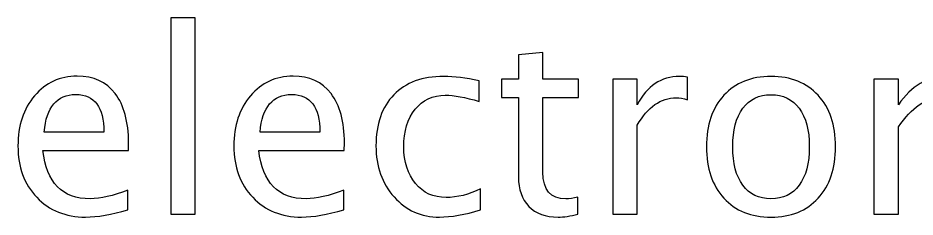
# Model space of a CAD drawing. Header units: centimetres. Extents: x -67 to 67, y -62 to 59.
# Drawn here: x -39.776 to -35.311, y 49.155 to 50.15 of the extents above; entities that cross this region are included whole.
import ezdxf

# ---------------------------------------------------------------- set-up
doc = ezdxf.new("R2010")
doc.units = ezdxf.units.CM
doc.header["$MEASUREMENT"] = 0
doc.layers.add('Layer 1', color=7, linetype='Continuous')

msp = doc.modelspace()

# ---------------------------------------------------------------- linework, layer by layer
at = {"layer": 'Layer 1'}
for points, knots in [([(-39.01509, 49.17044), (-39.01509, 49.17044), (-39.01509, 50.14961), (-39.01509, 50.14961), (-39.01509, 50.14961), (-39.01509, 50.14961), (-38.89317, 50.14961), (-38.89317, 50.14961), (-38.89317, 50.14961), (-38.89317, 50.14961), (-38.89317, 49.17044), (-38.89317, 49.17044), (-38.89317, 49.17044), (-38.89317, 49.17044), (-39.01509, 49.17044), (-39.01509, 49.17044)], [0, 0, 0, 0, 0.2, 0.2, 0.2, 0.2, 0.4, 0.4, 0.4, 0.4, 0.6, 0.6, 0.6, 0.6, 1, 1, 1, 1]), ([(-36.98902, 49.17065), (-37.0267, 49.16028), (-37.0595, 49.1552), (-37.08723, 49.1552), (-37.08723, 49.1552), (-37.14946, 49.1552), (-37.19793, 49.17298), (-37.23265, 49.20854), (-37.23265, 49.20854), (-37.26757, 49.2441), (-37.28493, 49.29342), (-37.28493, 49.35671), (-37.28493, 49.35671), (-37.28493, 49.35671), (-37.28493, 49.7521), (-37.28493, 49.7521), (-37.28493, 49.7521), (-37.28493, 49.7521), (-37.36917, 49.7521), (-37.36917, 49.7521), (-37.36917, 49.7521), (-37.36917, 49.7521), (-37.36917, 49.84354), (-37.36917, 49.84354), (-37.36917, 49.84354), (-37.36917, 49.84354), (-37.28493, 49.84354), (-37.28493, 49.84354), (-37.28493, 49.84354), (-37.28493, 49.84354), (-37.28493, 49.96525), (-37.28493, 49.96525), (-37.28493, 49.96525), (-37.28493, 49.96525), (-37.16301, 49.97689), (-37.16301, 49.97689), (-37.16301, 49.97689), (-37.16301, 49.97689), (-37.16301, 49.84354), (-37.16301, 49.84354), (-37.16301, 49.84354), (-37.16301, 49.84354), (-36.98648, 49.84354), (-36.98648, 49.84354), (-36.98648, 49.84354), (-36.98648, 49.84354), (-36.98648, 49.7521), (-36.98648, 49.7521), (-36.98648, 49.7521), (-36.98648, 49.7521), (-37.16301, 49.7521), (-37.16301, 49.7521), (-37.16301, 49.7521), (-37.16301, 49.7521), (-37.16301, 49.37872), (-37.16301, 49.37872), (-37.16301, 49.37872), (-37.16301, 49.29067), (-37.1247, 49.24664), (-37.04829, 49.24664), (-37.04829, 49.24664), (-37.03199, 49.24664), (-37.0123, 49.24939), (-36.98902, 49.25468), (-36.98902, 49.25468), (-36.98902, 49.25468), (-36.98902, 49.17065), (-36.98902, 49.17065)], [0, 0, 0, 0, 0.0555556, 0.0555556, 0.0555556, 0.0555556, 0.1111111, 0.1111111, 0.1111111, 0.1111111, 0.1666667, 0.1666667, 0.1666667, 0.1666667, 0.2222222, 0.2222222, 0.2222222, 0.2222222, 0.2777778, 0.2777778, 0.2777778, 0.2777778, 0.3333333, 0.3333333, 0.3333333, 0.3333333, 0.3888889, 0.3888889, 0.3888889, 0.3888889, 0.4444444, 0.4444444, 0.4444444, 0.4444444, 0.5, 0.5, 0.5, 0.5, 0.5555556, 0.5555556, 0.5555556, 0.5555556, 0.6111111, 0.6111111, 0.6111111, 0.6111111, 0.6666667, 0.6666667, 0.6666667, 0.6666667, 0.7222222, 0.7222222, 0.7222222, 0.7222222, 0.7777778, 0.7777778, 0.7777778, 0.7777778, 0.8333333, 0.8333333, 0.8333333, 0.8333333, 0.8888889, 0.8888889, 0.8888889, 0.8888889, 1, 1, 1, 1]), ([(-39.22866, 49.19203), (-39.31057, 49.16748), (-39.38064, 49.1552), (-39.43906, 49.1552), (-39.43906, 49.1552), (-39.53875, 49.1552), (-39.61982, 49.18822), (-39.68226, 49.25405), (-39.68226, 49.25405), (-39.7447, 49.31988), (-39.77603, 49.40518), (-39.77603, 49.51017), (-39.77603, 49.51017), (-39.77603, 49.61198), (-39.74851, 49.69559), (-39.69327, 49.76099), (-39.69327, 49.76099), (-39.63802, 49.82618), (-39.56733, 49.85878), (-39.48118, 49.85878), (-39.48118, 49.85878), (-39.39969, 49.85878), (-39.33661, 49.82978), (-39.29216, 49.77179), (-39.29216, 49.77179), (-39.24771, 49.71379), (-39.22548, 49.63166), (-39.22548, 49.52519), (-39.22548, 49.52519), (-39.22548, 49.52519), (-39.22612, 49.48794), (-39.22612, 49.48794), (-39.22612, 49.48794), (-39.22612, 49.48794), (-39.65157, 49.48794), (-39.65157, 49.48794), (-39.65157, 49.48794), (-39.63379, 49.32707), (-39.55526, 49.24664), (-39.4162, 49.24664), (-39.4162, 49.24664), (-39.36518, 49.24664), (-39.30274, 49.26103), (-39.22866, 49.28982), (-39.22866, 49.28982), (-39.22866, 49.28982), (-39.22866, 49.19203), (-39.22866, 49.19203)], [0, 0, 0, 0, 0.0769231, 0.0769231, 0.0769231, 0.0769231, 0.1538462, 0.1538462, 0.1538462, 0.1538462, 0.2307692, 0.2307692, 0.2307692, 0.2307692, 0.3076923, 0.3076923, 0.3076923, 0.3076923, 0.3846154, 0.3846154, 0.3846154, 0.3846154, 0.4615385, 0.4615385, 0.4615385, 0.4615385, 0.5384615, 0.5384615, 0.5384615, 0.5384615, 0.6153846, 0.6153846, 0.6153846, 0.6153846, 0.6923077, 0.6923077, 0.6923077, 0.6923077, 0.7692308, 0.7692308, 0.7692308, 0.7692308, 0.8461538, 0.8461538, 0.8461538, 0.8461538, 1, 1, 1, 1]), ([(-38.15403, 49.19203), (-38.23594, 49.16748), (-38.30601, 49.1552), (-38.36443, 49.1552), (-38.36443, 49.1552), (-38.46412, 49.1552), (-38.54519, 49.18822), (-38.60763, 49.25405), (-38.60763, 49.25405), (-38.67007, 49.31988), (-38.7014, 49.40518), (-38.7014, 49.51017), (-38.7014, 49.51017), (-38.7014, 49.61198), (-38.67388, 49.69559), (-38.61864, 49.76099), (-38.61864, 49.76099), (-38.56339, 49.82618), (-38.4927, 49.85878), (-38.40655, 49.85878), (-38.40655, 49.85878), (-38.32506, 49.85878), (-38.26198, 49.82978), (-38.21753, 49.77179), (-38.21753, 49.77179), (-38.17308, 49.71379), (-38.15085, 49.63166), (-38.15085, 49.52519), (-38.15085, 49.52519), (-38.15085, 49.52519), (-38.15149, 49.48794), (-38.15149, 49.48794), (-38.15149, 49.48794), (-38.15149, 49.48794), (-38.57694, 49.48794), (-38.57694, 49.48794), (-38.57694, 49.48794), (-38.55916, 49.32707), (-38.48063, 49.24664), (-38.34157, 49.24664), (-38.34157, 49.24664), (-38.29055, 49.24664), (-38.22811, 49.26103), (-38.15403, 49.28982), (-38.15403, 49.28982), (-38.15403, 49.28982), (-38.15403, 49.19203), (-38.15403, 49.19203)], [0, 0, 0, 0, 0.0769231, 0.0769231, 0.0769231, 0.0769231, 0.1538462, 0.1538462, 0.1538462, 0.1538462, 0.2307692, 0.2307692, 0.2307692, 0.2307692, 0.3076923, 0.3076923, 0.3076923, 0.3076923, 0.3846154, 0.3846154, 0.3846154, 0.3846154, 0.4615385, 0.4615385, 0.4615385, 0.4615385, 0.5384615, 0.5384615, 0.5384615, 0.5384615, 0.6153846, 0.6153846, 0.6153846, 0.6153846, 0.6923077, 0.6923077, 0.6923077, 0.6923077, 0.7692308, 0.7692308, 0.7692308, 0.7692308, 0.8461538, 0.8461538, 0.8461538, 0.8461538, 1, 1, 1, 1]), ([(-37.4731, 49.19076), (-37.55205, 49.16705), (-37.62021, 49.1552), (-37.67757, 49.1552), (-37.67757, 49.1552), (-37.76859, 49.1552), (-37.84394, 49.18886), (-37.90384, 49.25595), (-37.90384, 49.25595), (-37.96374, 49.32326), (-37.9938, 49.40814), (-37.9938, 49.51038), (-37.9938, 49.51038), (-37.9938, 49.6196), (-37.96417, 49.7049), (-37.9049, 49.76586), (-37.9049, 49.76586), (-37.84563, 49.82703), (-37.76287, 49.85751), (-37.65661, 49.85751), (-37.65661, 49.85751), (-37.60433, 49.85751), (-37.54549, 49.85031), (-37.48072, 49.83592), (-37.48072, 49.83592), (-37.48072, 49.83592), (-37.48072, 49.73305), (-37.48072, 49.73305), (-37.48072, 49.73305), (-37.54951, 49.75337), (-37.6056, 49.76353), (-37.64878, 49.76353), (-37.64878, 49.76353), (-37.71144, 49.76353), (-37.7616, 49.74004), (-37.79907, 49.69326), (-37.79907, 49.69326), (-37.83653, 49.64648), (-37.85537, 49.58404), (-37.85537, 49.50614), (-37.85537, 49.50614), (-37.85537, 49.43058), (-37.8359, 49.36962), (-37.79716, 49.32284), (-37.79716, 49.32284), (-37.75843, 49.27627), (-37.70784, 49.25299), (-37.64497, 49.25299), (-37.64497, 49.25299), (-37.5893, 49.25299), (-37.53215, 49.26738), (-37.4731, 49.29617), (-37.4731, 49.29617), (-37.4731, 49.29617), (-37.4731, 49.19076), (-37.4731, 49.19076)], [0, 0, 0, 0, 0.0666667, 0.0666667, 0.0666667, 0.0666667, 0.1333333, 0.1333333, 0.1333333, 0.1333333, 0.2, 0.2, 0.2, 0.2, 0.2666667, 0.2666667, 0.2666667, 0.2666667, 0.3333333, 0.3333333, 0.3333333, 0.3333333, 0.4, 0.4, 0.4, 0.4, 0.4666667, 0.4666667, 0.4666667, 0.4666667, 0.5333333, 0.5333333, 0.5333333, 0.5333333, 0.6, 0.6, 0.6, 0.6, 0.6666667, 0.6666667, 0.6666667, 0.6666667, 0.7333333, 0.7333333, 0.7333333, 0.7333333, 0.8, 0.8, 0.8, 0.8, 0.8666667, 0.8666667, 0.8666667, 0.8666667, 1, 1, 1, 1]), ([(-36.81503, 49.17044), (-36.81503, 49.17044), (-36.81503, 49.84354), (-36.81503, 49.84354), (-36.81503, 49.84354), (-36.81503, 49.84354), (-36.69311, 49.84354), (-36.69311, 49.84354), (-36.69311, 49.84354), (-36.69311, 49.84354), (-36.69311, 49.71633), (-36.69311, 49.71633), (-36.69311, 49.71633), (-36.64464, 49.81052), (-36.57436, 49.85751), (-36.48208, 49.85751), (-36.48208, 49.85751), (-36.46959, 49.85751), (-36.45647, 49.85645), (-36.44292, 49.85434), (-36.44292, 49.85434), (-36.44292, 49.85434), (-36.44292, 49.74025), (-36.44292, 49.74025), (-36.44292, 49.74025), (-36.46409, 49.74723), (-36.48271, 49.75083), (-36.4988, 49.75083), (-36.4988, 49.75083), (-36.57627, 49.75083), (-36.64104, 49.70511), (-36.69311, 49.61346), (-36.69311, 49.61346), (-36.69311, 49.61346), (-36.69311, 49.17044), (-36.69311, 49.17044), (-36.69311, 49.17044), (-36.69311, 49.17044), (-36.81503, 49.17044), (-36.81503, 49.17044)], [0, 0, 0, 0, 0.0909091, 0.0909091, 0.0909091, 0.0909091, 0.1818182, 0.1818182, 0.1818182, 0.1818182, 0.2727273, 0.2727273, 0.2727273, 0.2727273, 0.3636364, 0.3636364, 0.3636364, 0.3636364, 0.4545455, 0.4545455, 0.4545455, 0.4545455, 0.5454545, 0.5454545, 0.5454545, 0.5454545, 0.6363636, 0.6363636, 0.6363636, 0.6363636, 0.7272727, 0.7272727, 0.7272727, 0.7272727, 0.8181818, 0.8181818, 0.8181818, 0.8181818, 1, 1, 1, 1]), ([(-36.02742, 49.1552), (-36.12627, 49.1552), (-36.20458, 49.18674), (-36.26216, 49.24982), (-36.26216, 49.24982), (-36.31994, 49.31289), (-36.34873, 49.39862), (-36.34873, 49.50678), (-36.34873, 49.50678), (-36.34873, 49.61473), (-36.31994, 49.70024), (-36.26216, 49.76311), (-36.26216, 49.76311), (-36.20458, 49.82597), (-36.12627, 49.85751), (-36.02742, 49.85751), (-36.02742, 49.85751), (-35.92857, 49.85751), (-35.85025, 49.82597), (-35.79268, 49.76311), (-35.79268, 49.76311), (-35.7349, 49.70024), (-35.70611, 49.61473), (-35.70611, 49.50678), (-35.70611, 49.50678), (-35.70611, 49.39862), (-35.7349, 49.31289), (-35.79268, 49.24982), (-35.79268, 49.24982), (-35.85025, 49.18674), (-35.92857, 49.1552), (-36.02742, 49.1552)], [0, 0, 0, 0, 0.1111111, 0.1111111, 0.1111111, 0.1111111, 0.2222222, 0.2222222, 0.2222222, 0.2222222, 0.3333333, 0.3333333, 0.3333333, 0.3333333, 0.4444444, 0.4444444, 0.4444444, 0.4444444, 0.5555556, 0.5555556, 0.5555556, 0.5555556, 0.6666667, 0.6666667, 0.6666667, 0.6666667, 0.7777778, 0.7777778, 0.7777778, 0.7777778, 1, 1, 1, 1]), ([(-35.51519, 49.17044), (-35.51519, 49.17044), (-35.51519, 49.84354), (-35.51519, 49.84354), (-35.51519, 49.84354), (-35.51519, 49.84354), (-35.39327, 49.84354), (-35.39327, 49.84354), (-35.39327, 49.84354), (-35.39327, 49.84354), (-35.39327, 49.71633), (-35.39327, 49.71633), (-35.39327, 49.71633), (-35.32871, 49.81052), (-35.24955, 49.85751), (-35.15599, 49.85751), (-35.15599, 49.85751), (-35.09715, 49.85751), (-35.05037, 49.8391), (-35.01587, 49.80205), (-35.01587, 49.80205), (-34.98137, 49.76522), (-34.96401, 49.71548), (-34.96401, 49.65325), (-34.96401, 49.65325), (-34.96401, 49.65325), (-34.96401, 49.17044), (-34.96401, 49.17044), (-34.96401, 49.17044), (-34.96401, 49.17044), (-35.08593, 49.17044), (-35.08593, 49.17044), (-35.08593, 49.17044), (-35.08593, 49.17044), (-35.08593, 49.61346), (-35.08593, 49.61346), (-35.08593, 49.61346), (-35.08593, 49.66341), (-35.09334, 49.69897), (-35.10794, 49.72014), (-35.10794, 49.72014), (-35.12276, 49.74152), (-35.1471, 49.7521), (-35.18118, 49.7521), (-35.18118, 49.7521), (-35.25611, 49.7521), (-35.32681, 49.70321), (-35.39327, 49.60542), (-35.39327, 49.60542), (-35.39327, 49.60542), (-35.39327, 49.17044), (-35.39327, 49.17044), (-35.39327, 49.17044), (-35.39327, 49.17044), (-35.51519, 49.17044), (-35.51519, 49.17044)], [0, 0, 0, 0, 0.0666667, 0.0666667, 0.0666667, 0.0666667, 0.1333333, 0.1333333, 0.1333333, 0.1333333, 0.2, 0.2, 0.2, 0.2, 0.2666667, 0.2666667, 0.2666667, 0.2666667, 0.3333333, 0.3333333, 0.3333333, 0.3333333, 0.4, 0.4, 0.4, 0.4, 0.4666667, 0.4666667, 0.4666667, 0.4666667, 0.5333333, 0.5333333, 0.5333333, 0.5333333, 0.6, 0.6, 0.6, 0.6, 0.6666667, 0.6666667, 0.6666667, 0.6666667, 0.7333333, 0.7333333, 0.7333333, 0.7333333, 0.8, 0.8, 0.8, 0.8, 0.8666667, 0.8666667, 0.8666667, 0.8666667, 1, 1, 1, 1]), ([(-39.64522, 49.57938), (-39.64522, 49.57938), (-39.34804, 49.57938), (-39.34804, 49.57938), (-39.34804, 49.57938), (-39.34804, 49.70469), (-39.39482, 49.76734), (-39.48816, 49.76734), (-39.48816, 49.76734), (-39.58214, 49.76734), (-39.63442, 49.70469), (-39.64522, 49.57938)], [0, 0, 0, 0, 0.25, 0.25, 0.25, 0.25, 0.5, 0.5, 0.5, 0.5, 1, 1, 1, 1]), ([(-38.57059, 49.57938), (-38.57059, 49.57938), (-38.27341, 49.57938), (-38.27341, 49.57938), (-38.27341, 49.57938), (-38.27341, 49.70469), (-38.32019, 49.76734), (-38.41353, 49.76734), (-38.41353, 49.76734), (-38.50751, 49.76734), (-38.55979, 49.70469), (-38.57059, 49.57938)], [0, 0, 0, 0, 0.25, 0.25, 0.25, 0.25, 0.5, 0.5, 0.5, 0.5, 1, 1, 1, 1]), ([(-36.02763, 49.24664), (-35.96731, 49.24664), (-35.92032, 49.26929), (-35.88687, 49.3148), (-35.88687, 49.3148), (-35.85364, 49.36009), (-35.83692, 49.42423), (-35.83692, 49.50678), (-35.83692, 49.50678), (-35.83692, 49.58912), (-35.85364, 49.65304), (-35.88687, 49.69834), (-35.88687, 49.69834), (-35.92032, 49.74342), (-35.96731, 49.76607), (-36.02763, 49.76607), (-36.02763, 49.76607), (-36.08817, 49.76607), (-36.13516, 49.74342), (-36.16818, 49.69834), (-36.16818, 49.69834), (-36.20141, 49.65304), (-36.21792, 49.58912), (-36.21792, 49.50678), (-36.21792, 49.50678), (-36.21792, 49.42423), (-36.20141, 49.36009), (-36.16818, 49.3148), (-36.16818, 49.3148), (-36.13516, 49.26929), (-36.08817, 49.24664), (-36.02763, 49.24664)], [0, 0, 0, 0, 0.1111111, 0.1111111, 0.1111111, 0.1111111, 0.2222222, 0.2222222, 0.2222222, 0.2222222, 0.3333333, 0.3333333, 0.3333333, 0.3333333, 0.4444444, 0.4444444, 0.4444444, 0.4444444, 0.5555556, 0.5555556, 0.5555556, 0.5555556, 0.6666667, 0.6666667, 0.6666667, 0.6666667, 0.7777778, 0.7777778, 0.7777778, 0.7777778, 1, 1, 1, 1])]:
    msp.add_open_spline(points, degree=3, knots=knots, dxfattribs=at)

doc.saveas('drawing.dxf')
